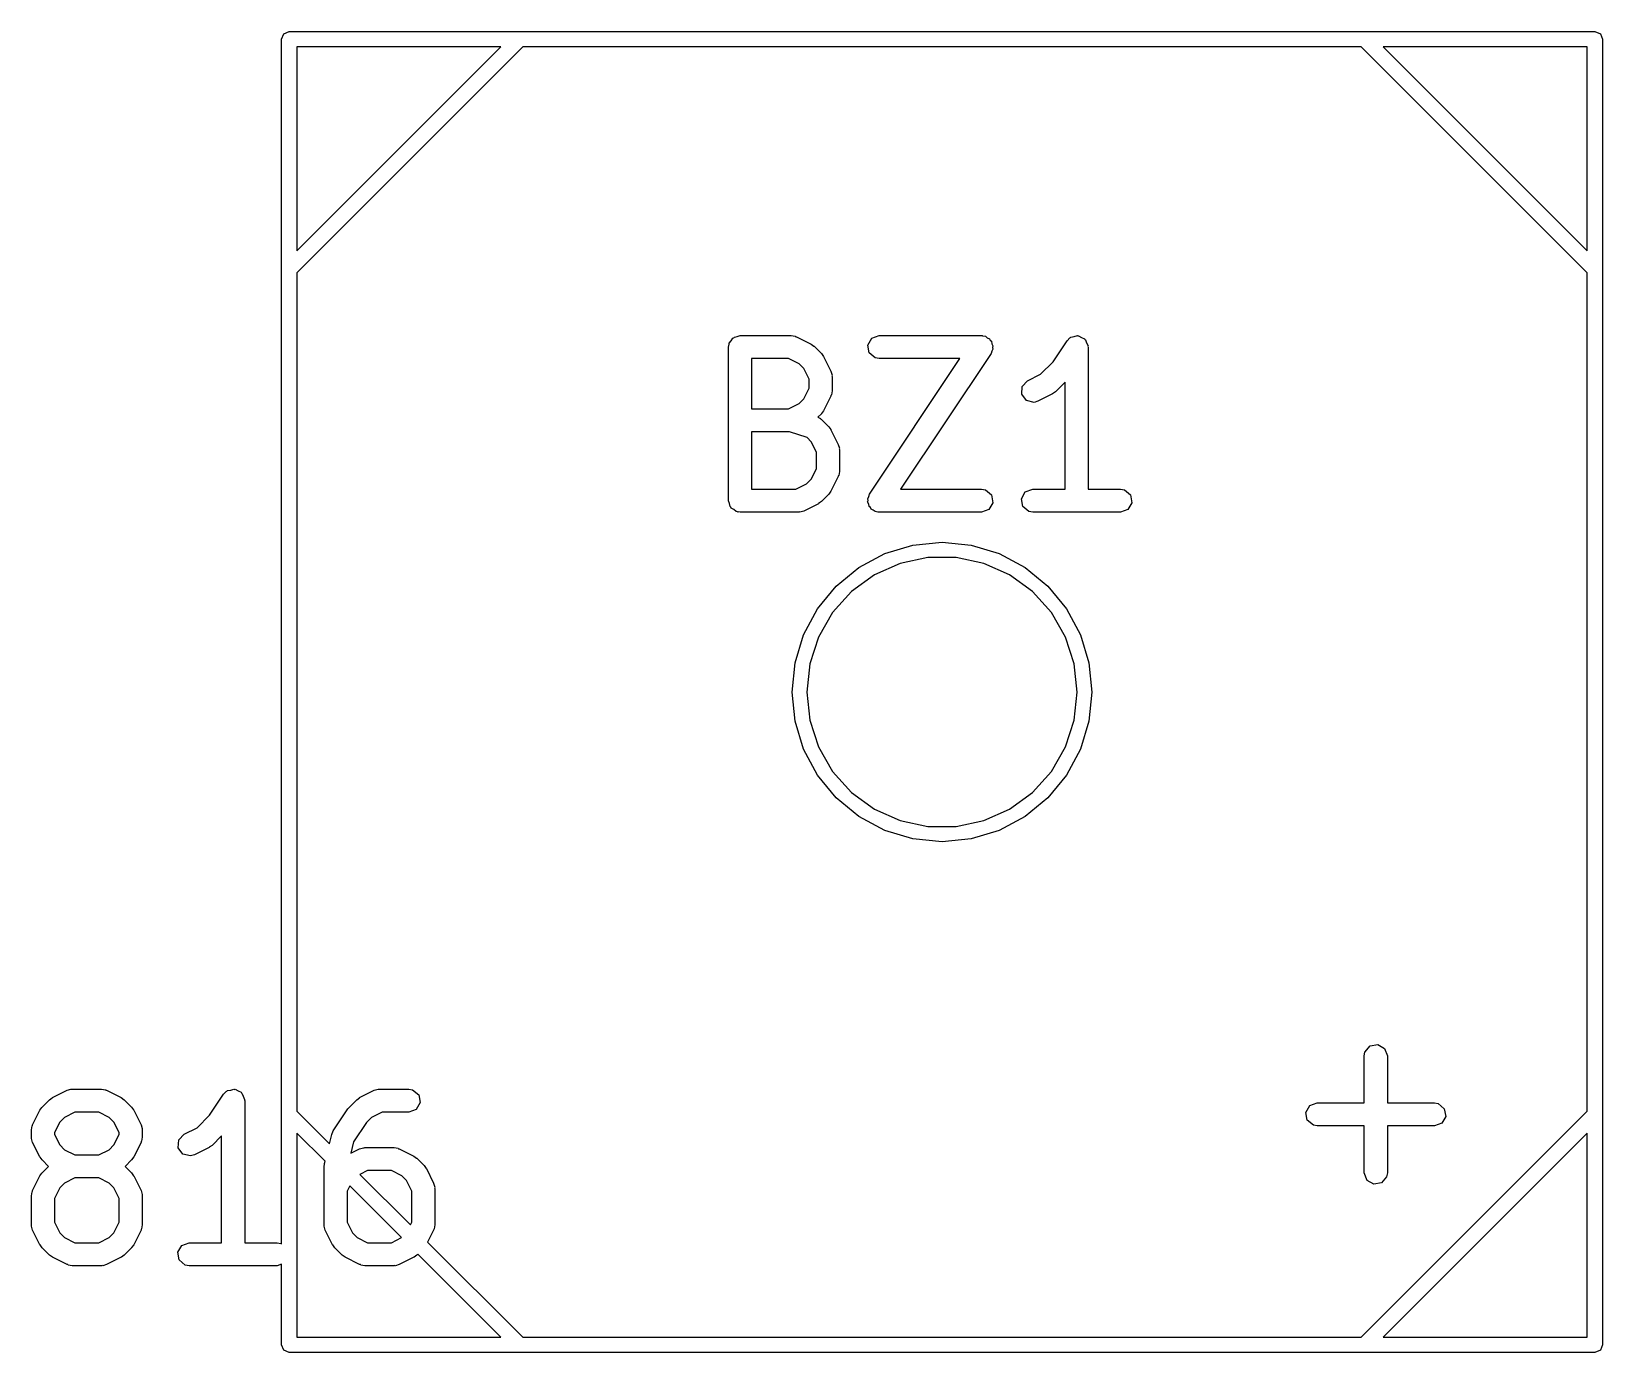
# Model space of a CAD drawing. Extents: x 0.14 to 2.87, y -2.36 to 0.08.
# Drawn here: x 2.3265 to 2.7291, y -1.1606 to -0.822 of the extents above; entities that cross this region are included whole.
import ezdxf

# ---------------------------------------------------------------- set-up
doc = ezdxf.new("R2010")
doc.units = 0
doc.header["$MEASUREMENT"] = 0
doc.layers.add('BLACK', color=7, linetype='CONTINUOUS')

msp = doc.modelspace()

# ---------------------------------------------------------------- linework, layer by layer
at = {"layer": 'BLACK', "linetype": 'CONTINUOUS'}
for p, q in [((2.39055, -0.824016), (2.39113, -0.822624)), ((2.39055, -1.13275), (2.39055, -0.824016)), ((2.39113, -0.822624), (2.39252, -0.822047)), ((2.39252, -0.822047), (2.72717, -0.822047)), ((2.72717, -0.822047), (2.72856, -0.822624)), ((2.72856, -0.822624), (2.72913, -0.824016)), ((2.72913, -0.824016), (2.72913, -1.15866)), ((2.45239, -0.825984), (2.39449, -0.883886)), ((2.39449, -0.825984), (2.39449, -0.878318)), ((2.39449, -0.878318), (2.44682, -0.825984)), ((2.44682, -0.825984), (2.39449, -0.825984)), ((2.66729, -0.825984), (2.45239, -0.825984)), ((2.7252, -0.883886), (2.66729, -0.825984)), ((2.67286, -0.825984), (2.7252, -0.878318)), ((2.7252, -0.825984), (2.67286, -0.825984)), ((2.7252, -0.878318), (2.7252, -0.825984)), ((2.39449, -0.883886), (2.39449, -1.09879)), ((2.7252, -1.09879), (2.7252, -0.883886)), ((2.50526, -0.902319), (2.50532, -0.901936)), ((2.50532, -0.901936), (2.50582, -0.901348)), ((2.50582, -0.901348), (2.5062, -0.900684)), ((2.5062, -0.900684), (2.50645, -0.900593)), ((2.50645, -0.900593), (2.50662, -0.900388)), ((2.50662, -0.900388), (2.50738, -0.900255)), ((2.50738, -0.900255), (2.5081, -0.899993)), ((2.5081, -0.899993), (2.52122, -0.899993)), ((2.52122, -0.899993), (2.52223, -0.900171)), ((2.52223, -0.900171), (2.52237, -0.900284)), ((2.52237, -0.900284), (2.52254, -0.900305)), ((2.52254, -0.900305), (2.52629, -0.902179)), ((2.54081, -0.902433), (2.54182, -0.900684)), ((2.54182, -0.900684), (2.54372, -0.899993)), ((2.54372, -0.899993), (2.56997, -0.899993)), ((2.56997, -0.899993), (2.5701, -0.900016)), ((2.5701, -0.900016), (2.57016, -0.899999)), ((2.57016, -0.899999), (2.57026, -0.900045)), ((2.57026, -0.900045), (2.57098, -0.900171)), ((2.57098, -0.900171), (2.57145, -0.900564)), ((2.57145, -0.900564), (2.57201, -0.900811)), ((2.57201, -0.900811), (2.5722, -0.901194)), ((2.5722, -0.901194), (2.57252, -0.901469)), ((2.57252, -0.901469), (2.57263, -0.902072)), ((2.58829, -0.906689), (2.59188, -0.901308)), ((2.59188, -0.901308), (2.59259, -0.900566)), ((2.59259, -0.900566), (2.59275, -0.900518)), ((2.59275, -0.900518), (2.59286, -0.900388)), ((2.59286, -0.900388), (2.59371, -0.90024)), ((2.59371, -0.90024), (2.59453, -0.899999)), ((2.59453, -0.899999), (2.59468, -0.900067)), ((2.59468, -0.900067), (2.59485, -0.900038)), ((2.59485, -0.900038), (2.59559, -0.900466)), ((2.59559, -0.900466), (2.59638, -0.900811)), ((2.59638, -0.900811), (2.59645, -0.900963)), ((2.59645, -0.900963), (2.5966, -0.901048)), ((2.5966, -0.901048), (2.59689, -0.901853)), ((2.59689, -0.901853), (2.59727, -0.902621)), ((2.50515, -0.902946), (2.50521, -0.902562)), ((2.50515, -0.942316), (2.50515, -0.902946)), ((2.50519, -0.902433), (2.50526, -0.902319)), ((2.50521, -0.902562), (2.50519, -0.902433)), ((2.52053, -0.905898), (2.51105, -0.905898)), ((2.51105, -0.905898), (2.51105, -0.918741)), ((2.52322, -0.907247), (2.52053, -0.905898)), ((2.52629, -0.902179), (2.527, -0.902705)), ((2.527, -0.902705), (2.52706, -0.902732)), ((2.52706, -0.902732), (2.52893, -0.904607)), ((2.52893, -0.904607), (2.52944, -0.90533)), ((2.52944, -0.90533), (2.52949, -0.905375)), ((2.52949, -0.905375), (2.53136, -0.909124)), ((2.54116, -0.904422), (2.54081, -0.902433)), ((2.54271, -0.90572), (2.54116, -0.904422)), ((2.54126, -0.940678), (2.56445, -0.905898)), ((2.54372, -0.905898), (2.54271, -0.90572)), ((2.56445, -0.905898), (2.54372, -0.905898)), ((2.57242, -0.904584), (2.54924, -0.939363)), ((2.57257, -0.903989), (2.57242, -0.904584)), ((2.57287, -0.903458), (2.57257, -0.903989)), ((2.57263, -0.902072), (2.5729, -0.902621)), ((2.5729, -0.902621), (2.5728, -0.903037)), ((2.5728, -0.903037), (2.57287, -0.903458)), ((2.59727, -0.902621), (2.59723, -0.902786)), ((2.59723, -0.902786), (2.59729, -0.902946)), ((2.59729, -0.902946), (2.59729, -0.939363)), ((2.52442, -0.908444), (2.52322, -0.907247)), ((2.52577, -0.911142), (2.52442, -0.908444)), ((2.53136, -0.909124), (2.53165, -0.910107)), ((2.58177, -0.911553), (2.58509, -0.909893)), ((2.58509, -0.909893), (2.58829, -0.906689)), ((2.52442, -0.916195), (2.52577, -0.913497)), ((2.52577, -0.913497), (2.52577, -0.911142)), ((2.53165, -0.910107), (2.53161, -0.910279)), ((2.53161, -0.910279), (2.53167, -0.910445)), ((2.53167, -0.910445), (2.53167, -0.914194)), ((2.58026, -0.915036), (2.58038, -0.91302)), ((2.58038, -0.91302), (2.58177, -0.911553)), ((2.59139, -0.911949), (2.58893, -0.914407)), ((2.59139, -0.939363), (2.59139, -0.911949)), ((2.52053, -0.918741), (2.52322, -0.917392)), ((2.52322, -0.917392), (2.52442, -0.916195)), ((2.53136, -0.915515), (2.52949, -0.919264)), ((2.53138, -0.915339), (2.53136, -0.915515)), ((2.5315, -0.915204), (2.53138, -0.915339)), ((2.53167, -0.914194), (2.5315, -0.915204)), ((2.58146, -0.916658), (2.58026, -0.915036)), ((2.58343, -0.917128), (2.58146, -0.916658)), ((2.58441, -0.916835), (2.58343, -0.917128)), ((2.58816, -0.91496), (2.58441, -0.916835)), ((2.5882, -0.914914), (2.58816, -0.91496)), ((2.58893, -0.914407), (2.5882, -0.914914)), ((2.51105, -0.918741), (2.52053, -0.918741)), ((2.52893, -0.920032), (2.52805, -0.920914)), ((2.52805, -0.920914), (2.52868, -0.921255)), ((2.52868, -0.921255), (2.52877, -0.921406)), ((2.52877, -0.921406), (2.52893, -0.92148)), ((2.52896, -0.919973), (2.52893, -0.920032)), ((2.52893, -0.92148), (2.53081, -0.923355)), ((2.52949, -0.919264), (2.52896, -0.919973)), ((2.52074, -0.924646), (2.51105, -0.924646)), ((2.51105, -0.924646), (2.51105, -0.939363)), ((2.52525, -0.926149), (2.52074, -0.924646)), ((2.53081, -0.923355), (2.53132, -0.924078)), ((2.53132, -0.924078), (2.53136, -0.924122)), ((2.53136, -0.924122), (2.53324, -0.927872)), ((2.52629, -0.927192), (2.52525, -0.926149)), ((2.52764, -0.929889), (2.52629, -0.927192)), ((2.52764, -0.93412), (2.52764, -0.929889)), ((2.53324, -0.927872), (2.53353, -0.928855)), ((2.53353, -0.928855), (2.53349, -0.929026)), ((2.53349, -0.929026), (2.53355, -0.929192)), ((2.53355, -0.929192), (2.53355, -0.934817)), ((2.52629, -0.936817), (2.52764, -0.93412)), ((2.5224, -0.939363), (2.5251, -0.938014)), ((2.5251, -0.938014), (2.52629, -0.936817)), ((2.53324, -0.936137), (2.53136, -0.939887)), ((2.53326, -0.935962), (2.53324, -0.936137)), ((2.53337, -0.935827), (2.53326, -0.935962)), ((2.53355, -0.934817), (2.53337, -0.935827)), ((2.51105, -0.939363), (2.5224, -0.939363)), ((2.53081, -0.940654), (2.52893, -0.942529)), ((2.53084, -0.940596), (2.53081, -0.940654)), ((2.53136, -0.939887), (2.53084, -0.940596)), ((2.54081, -0.941803), (2.54112, -0.941273)), ((2.54089, -0.942224), (2.54081, -0.941803)), ((2.54112, -0.941273), (2.54126, -0.940678)), ((2.54924, -0.939363), (2.56997, -0.939363)), ((2.56997, -0.939363), (2.57098, -0.939541)), ((2.57098, -0.939541), (2.57252, -0.940839)), ((2.57252, -0.940839), (2.57287, -0.942828)), ((2.58018, -0.941803), (2.58119, -0.940054)), ((2.58053, -0.943792), (2.58018, -0.941803)), ((2.58119, -0.940054), (2.58309, -0.939363)), ((2.58309, -0.939363), (2.59139, -0.939363)), ((2.59729, -0.939363), (2.60559, -0.939363)), ((2.60559, -0.939363), (2.6066, -0.939541)), ((2.6066, -0.939541), (2.60814, -0.940839)), ((2.60814, -0.940839), (2.60849, -0.942828)), ((2.50541, -0.943036), (2.50515, -0.942316)), ((2.50554, -0.943792), (2.50541, -0.943036)), ((2.50575, -0.943963), (2.50554, -0.943792)), ((2.50584, -0.944214), (2.50575, -0.943963)), ((2.5065, -0.944597), (2.50584, -0.944214)), ((2.50709, -0.94509), (2.5065, -0.944597)), ((2.50747, -0.945158), (2.50709, -0.94509)), ((2.50759, -0.945224), (2.50747, -0.945158)), ((2.50772, -0.945201), (2.50759, -0.945224)), ((2.5081, -0.945268), (2.50772, -0.945201)), ((2.5231, -0.945268), (2.5081, -0.945268)), ((2.52326, -0.945208), (2.5231, -0.945268)), ((2.52343, -0.945249), (2.52326, -0.945208)), ((2.52442, -0.944957), (2.52343, -0.945249)), ((2.52817, -0.943082), (2.52442, -0.944957)), ((2.52821, -0.943035), (2.52817, -0.943082)), ((2.52893, -0.942529), (2.52821, -0.943035)), ((2.54078, -0.94264), (2.54089, -0.942224)), ((2.54106, -0.943189), (2.54078, -0.94264)), ((2.54116, -0.943792), (2.54106, -0.943189)), ((2.54149, -0.944067), (2.54116, -0.943792)), ((2.54168, -0.944451), (2.54149, -0.944067)), ((2.54224, -0.944697), (2.54168, -0.944451)), ((2.54271, -0.94509), (2.54224, -0.944697)), ((2.54343, -0.945217), (2.54271, -0.94509)), ((2.54353, -0.945262), (2.54343, -0.945217)), ((2.54359, -0.945245), (2.54353, -0.945262)), ((2.54372, -0.945268), (2.54359, -0.945245)), ((2.56997, -0.945268), (2.54372, -0.945268)), ((2.57186, -0.944578), (2.56997, -0.945268)), ((2.57287, -0.942828), (2.57186, -0.944578)), ((2.58208, -0.94509), (2.58053, -0.943792)), ((2.58309, -0.945268), (2.58208, -0.94509)), ((2.60559, -0.945268), (2.58309, -0.945268)), ((2.60748, -0.944578), (2.60559, -0.945268)), ((2.60849, -0.942828), (2.60748, -0.944578)), ((2.54515, -0.955875), (2.55235, -0.95369)), ((2.55235, -0.95369), (2.55984, -0.952953)), ((2.55984, -0.952953), (2.56733, -0.95369)), ((2.56733, -0.95369), (2.57453, -0.955875)), ((2.53852, -0.959422), (2.54515, -0.955875)), ((2.55622, -0.95689), (2.54914, -0.958395)), ((2.56346, -0.95689), (2.55622, -0.95689)), ((2.57055, -0.958395), (2.56346, -0.95689)), ((2.57453, -0.955875), (2.58117, -0.959422)), ((2.5327, -0.964196), (2.53852, -0.959422)), ((2.54252, -0.961341), (2.53666, -0.965597)), ((2.54914, -0.958395), (2.54252, -0.961341)), ((2.57716, -0.961341), (2.57055, -0.958395)), ((2.58302, -0.965597), (2.57716, -0.961341)), ((2.58117, -0.959422), (2.58699, -0.964196)), ((2.52793, -0.970013), (2.5327, -0.964196)), ((2.53666, -0.965597), (2.53182, -0.970979)), ((2.58787, -0.970979), (2.58302, -0.965597)), ((2.58699, -0.964196), (2.59176, -0.970013)), ((2.52438, -0.976649), (2.52793, -0.970013)), ((2.59176, -0.970013), (2.59531, -0.976649)), ((2.53182, -0.970979), (2.5282, -0.97725)), ((2.59149, -0.97725), (2.58787, -0.970979)), ((2.52219, -0.98385), (2.52438, -0.976649)), ((2.5282, -0.97725), (2.52596, -0.984137)), ((2.59372, -0.984137), (2.59149, -0.97725)), ((2.59531, -0.976649), (2.59749, -0.98385)), ((2.52146, -0.991339), (2.52219, -0.98385)), ((2.52596, -0.984137), (2.5252, -0.991339)), ((2.59448, -0.991339), (2.59372, -0.984137)), ((2.59749, -0.98385), (2.59823, -0.991339)), ((2.52219, -0.998827), (2.52146, -0.991339)), ((2.5252, -0.991339), (2.52596, -0.99854)), ((2.59372, -0.99854), (2.59448, -0.991339)), ((2.59823, -0.991339), (2.59749, -0.998827)), ((2.52596, -0.99854), (2.5282, -1.00543)), ((2.59149, -1.00543), (2.59372, -0.99854)), ((2.52438, -1.00603), (2.52219, -0.998827)), ((2.59749, -0.998827), (2.59531, -1.00603)), ((2.52793, -1.01266), (2.52438, -1.00603)), ((2.5282, -1.00543), (2.53182, -1.0117)), ((2.58787, -1.0117), (2.59149, -1.00543)), ((2.59531, -1.00603), (2.59176, -1.01266)), ((2.5327, -1.01848), (2.52793, -1.01266)), ((2.53182, -1.0117), (2.53666, -1.01708)), ((2.58302, -1.01708), (2.58787, -1.0117)), ((2.59176, -1.01266), (2.58699, -1.01848)), ((2.53852, -1.02326), (2.5327, -1.01848)), ((2.53666, -1.01708), (2.54252, -1.02134)), ((2.57716, -1.02134), (2.58302, -1.01708)), ((2.58699, -1.01848), (2.58117, -1.02326)), ((2.54252, -1.02134), (2.54914, -1.02428)), ((2.57055, -1.02428), (2.57716, -1.02134)), ((2.54515, -1.0268), (2.53852, -1.02326)), ((2.54914, -1.02428), (2.55622, -1.02579)), ((2.55622, -1.02579), (2.56346, -1.02579)), ((2.56346, -1.02579), (2.57055, -1.02428)), ((2.58117, -1.02326), (2.57453, -1.0268)), ((2.55235, -1.02899), (2.54515, -1.0268)), ((2.55984, -1.02972), (2.55235, -1.02899)), ((2.56733, -1.02899), (2.55984, -1.02972)), ((2.57453, -1.0268), (2.56733, -1.02899)), ((2.66824, -1.0836), (2.66954, -1.08205)), ((2.66954, -1.08205), (2.67153, -1.0817)), ((2.67153, -1.0817), (2.67328, -1.08271)), ((2.67328, -1.08271), (2.67397, -1.08461)), ((2.66807, -1.08461), (2.66824, -1.0836)), ((2.66807, -1.09665), (2.66807, -1.08461)), ((2.67397, -1.08461), (2.67397, -1.09665)), ((2.33186, -1.09529), (2.33561, -1.09341)), ((2.33561, -1.09341), (2.3366, -1.09312)), ((2.3366, -1.09312), (2.33677, -1.09316)), ((2.33677, -1.09316), (2.33693, -1.0931)), ((2.33693, -1.0931), (2.34443, -1.0931)), ((2.34443, -1.0931), (2.34544, -1.09328)), ((2.34544, -1.09328), (2.34558, -1.09339)), ((2.34558, -1.09339), (2.34575, -1.09341)), ((2.34575, -1.09341), (2.3495, -1.09529)), ((2.37213, -1.0998), (2.37572, -1.09442)), ((2.37572, -1.09442), (2.37643, -1.09368)), ((2.37643, -1.09368), (2.37659, -1.09363)), ((2.37659, -1.09363), (2.3767, -1.0935)), ((2.3767, -1.0935), (2.37755, -1.09335)), ((2.37755, -1.09335), (2.37837, -1.09311)), ((2.37837, -1.09311), (2.37852, -1.09318)), ((2.37852, -1.09318), (2.37869, -1.09315)), ((2.37869, -1.09315), (2.37943, -1.09358)), ((2.37943, -1.09358), (2.38022, -1.09392)), ((2.38022, -1.09392), (2.38029, -1.09407)), ((2.38029, -1.09407), (2.38044, -1.09416)), ((2.38044, -1.09416), (2.38073, -1.09496)), ((2.38073, -1.09496), (2.38111, -1.09573)), ((2.4106, -1.09529), (2.41435, -1.09341)), ((2.41435, -1.09341), (2.41534, -1.09312)), ((2.41534, -1.09312), (2.41551, -1.09316)), ((2.41551, -1.09316), (2.41567, -1.0931)), ((2.41567, -1.0931), (2.42317, -1.0931)), ((2.42317, -1.0931), (2.42418, -1.09328)), ((2.42418, -1.09328), (2.42573, -1.09458)), ((2.42573, -1.09458), (2.42608, -1.09657)), ((2.32679, -1.10223), (2.32867, -1.09848)), ((2.32867, -1.09848), (2.32919, -1.09778)), ((2.32919, -1.09778), (2.32922, -1.09772)), ((2.32922, -1.09772), (2.3311, -1.09584)), ((2.3311, -1.09584), (2.33182, -1.09534)), ((2.33182, -1.09534), (2.33186, -1.09529)), ((2.33763, -1.09901), (2.33493, -1.10036)), ((2.34373, -1.09901), (2.33763, -1.09901)), ((2.34643, -1.10036), (2.34373, -1.09901)), ((2.3495, -1.09529), (2.35021, -1.09582)), ((2.35021, -1.09582), (2.35027, -1.09584)), ((2.35027, -1.09584), (2.35214, -1.09772)), ((2.35214, -1.09772), (2.35265, -1.09844)), ((2.35265, -1.09844), (2.3527, -1.09848)), ((2.3527, -1.09848), (2.35457, -1.10223)), ((2.38111, -1.09573), (2.38107, -1.0959)), ((2.38107, -1.0959), (2.38113, -1.09606)), ((2.38113, -1.09606), (2.38113, -1.13247)), ((2.39449, -1.09879), (2.40283, -1.10713)), ((2.40384, -1.10379), (2.40759, -1.09817)), ((2.40759, -1.09817), (2.4079, -1.09784)), ((2.4079, -1.09784), (2.40796, -1.09772)), ((2.40796, -1.09772), (2.40984, -1.09584)), ((2.40984, -1.09584), (2.41056, -1.09534)), ((2.41056, -1.09534), (2.4106, -1.09529)), ((2.41637, -1.09901), (2.41367, -1.10036)), ((2.42317, -1.09901), (2.41637, -1.09901)), ((2.42507, -1.09832), (2.42317, -1.09901)), ((2.42608, -1.09657), (2.42507, -1.09832)), ((2.65311, -1.09909), (2.65412, -1.09734)), ((2.65346, -1.10108), (2.65311, -1.09909)), ((2.65412, -1.09734), (2.65602, -1.09665)), ((2.65602, -1.09665), (2.66807, -1.09665)), ((2.66729, -1.15669), (2.7252, -1.09879)), ((2.67397, -1.09665), (2.68602, -1.09665)), ((2.68602, -1.09665), (2.68703, -1.09683)), ((2.68703, -1.09683), (2.68857, -1.09813)), ((2.68857, -1.09813), (2.68892, -1.10012)), ((2.32648, -1.10355), (2.32666, -1.10254)), ((2.32666, -1.10254), (2.32677, -1.10241)), ((2.32677, -1.10241), (2.32679, -1.10223)), ((2.33374, -1.10155), (2.33239, -1.10425)), ((2.33493, -1.10036), (2.33374, -1.10155)), ((2.34763, -1.10155), (2.34643, -1.10036)), ((2.34898, -1.10425), (2.34763, -1.10155)), ((2.35457, -1.10223), (2.35486, -1.10322)), ((2.35486, -1.10322), (2.35482, -1.10339)), ((2.36561, -1.10466), (2.36893, -1.103)), ((2.36893, -1.103), (2.37213, -1.0998)), ((2.41234, -1.10169), (2.40904, -1.10664)), ((2.41367, -1.10036), (2.41234, -1.10169)), ((2.65501, -1.10238), (2.65346, -1.10108)), ((2.65602, -1.10256), (2.65501, -1.10238)), ((2.66807, -1.10256), (2.65602, -1.10256)), ((2.66807, -1.1146), (2.66807, -1.10256)), ((2.68602, -1.10256), (2.67397, -1.10256)), ((2.67397, -1.10256), (2.67397, -1.1146)), ((2.68791, -1.10187), (2.68602, -1.10256)), ((2.68892, -1.10012), (2.68791, -1.10187)), ((2.32648, -1.10543), (2.32648, -1.10355)), ((2.32654, -1.1056), (2.32648, -1.10543)), ((2.3265, -1.10577), (2.32654, -1.1056)), ((2.32679, -1.10675), (2.3265, -1.10577)), ((2.32867, -1.1105), (2.32679, -1.10675)), ((2.33239, -1.10425), (2.33239, -1.10473)), ((2.33239, -1.10473), (2.33374, -1.10743)), ((2.34763, -1.10743), (2.34898, -1.10473)), ((2.34898, -1.10473), (2.34898, -1.10425)), ((2.35457, -1.10675), (2.3527, -1.1105)), ((2.35459, -1.10657), (2.35457, -1.10675)), ((2.35471, -1.10644), (2.35459, -1.10657)), ((2.35488, -1.10543), (2.35471, -1.10644)), ((2.35482, -1.10339), (2.35488, -1.10355)), ((2.35488, -1.10355), (2.35488, -1.10543)), ((2.3641, -1.10815), (2.36422, -1.10613)), ((2.36422, -1.10613), (2.36561, -1.10466)), ((2.37522, -1.10506), (2.37277, -1.10752)), ((2.37522, -1.13247), (2.37522, -1.10506)), ((2.40172, -1.11159), (2.39449, -1.10436)), ((2.39449, -1.10436), (2.39449, -1.15669)), ((2.40283, -1.10713), (2.40343, -1.10471)), ((2.40343, -1.10471), (2.40384, -1.10381)), ((2.40384, -1.10381), (2.40384, -1.10379)), ((2.40904, -1.10664), (2.40831, -1.10956)), ((2.7252, -1.10436), (2.67286, -1.15669)), ((2.7252, -1.15669), (2.7252, -1.10436)), ((2.32871, -1.11054), (2.32867, -1.1105)), ((2.32922, -1.11127), (2.32871, -1.11054)), ((2.33088, -1.11293), (2.32922, -1.11127)), ((2.33374, -1.10743), (2.33493, -1.10863)), ((2.33493, -1.10863), (2.33763, -1.10998)), ((2.33763, -1.10998), (2.34373, -1.10998)), ((2.34373, -1.10998), (2.34643, -1.10863)), ((2.34643, -1.10863), (2.34763, -1.10743)), ((2.35214, -1.11127), (2.35048, -1.11293)), ((2.35217, -1.11121), (2.35214, -1.11127)), ((2.3527, -1.1105), (2.35217, -1.11121)), ((2.3653, -1.10977), (2.3641, -1.10815)), ((2.36727, -1.11024), (2.3653, -1.10977)), ((2.36825, -1.10995), (2.36727, -1.11024)), ((2.372, -1.10807), (2.36825, -1.10995)), ((2.37204, -1.10802), (2.372, -1.10807)), ((2.37277, -1.10752), (2.37204, -1.10802)), ((2.40831, -1.10956), (2.4106, -1.10841)), ((2.4106, -1.10841), (2.41159, -1.10812)), ((2.41159, -1.10812), (2.41176, -1.10816)), ((2.41176, -1.10816), (2.41192, -1.1081)), ((2.41192, -1.1081), (2.41942, -1.1081)), ((2.41942, -1.1081), (2.42043, -1.10828)), ((2.42043, -1.10828), (2.42057, -1.10839)), ((2.42057, -1.10839), (2.42074, -1.10841)), ((2.42074, -1.10841), (2.42449, -1.11029)), ((2.42449, -1.11029), (2.4252, -1.11081)), ((2.4252, -1.11081), (2.42526, -1.11084)), ((2.42526, -1.11084), (2.42713, -1.11272)), ((2.32867, -1.11536), (2.32919, -1.11465)), ((2.32919, -1.11465), (2.32922, -1.11459)), ((2.32922, -1.11459), (2.33088, -1.11293)), ((2.35048, -1.11293), (2.35214, -1.11459)), ((2.35214, -1.11459), (2.35265, -1.11531)), ((2.35265, -1.11531), (2.3527, -1.11536)), ((2.40147, -1.11293), (2.40157, -1.11235)), ((2.40147, -1.12793), (2.40147, -1.11293)), ((2.40156, -1.11221), (2.40172, -1.11159)), ((2.40157, -1.11235), (2.40156, -1.11221)), ((2.41262, -1.11401), (2.41068, -1.11498)), ((2.41068, -1.11498), (2.42362, -1.12792)), ((2.41873, -1.11401), (2.41262, -1.11401)), ((2.42142, -1.11536), (2.41873, -1.11401)), ((2.42713, -1.11272), (2.42764, -1.11344)), ((2.42764, -1.11344), (2.42769, -1.11348)), ((2.42769, -1.11348), (2.42956, -1.11723)), ((2.66876, -1.1165), (2.66807, -1.1146)), ((2.67397, -1.1146), (2.67379, -1.11561)), ((2.32666, -1.11942), (2.32677, -1.11928)), ((2.32677, -1.11928), (2.32679, -1.11911)), ((2.32679, -1.11911), (2.32867, -1.11536)), ((2.33374, -1.11843), (2.33239, -1.12112)), ((2.33493, -1.11723), (2.33374, -1.11843)), ((2.33763, -1.11588), (2.33493, -1.11723)), ((2.34373, -1.11588), (2.33763, -1.11588)), ((2.34643, -1.11723), (2.34373, -1.11588)), ((2.34763, -1.11843), (2.34643, -1.11723)), ((2.34898, -1.12112), (2.34763, -1.11843)), ((2.3527, -1.11536), (2.35457, -1.11911)), ((2.35457, -1.11911), (2.35486, -1.12009)), ((2.40804, -1.11792), (2.40738, -1.11925)), ((2.40738, -1.11925), (2.40738, -1.12723)), ((2.42131, -1.13118), (2.40804, -1.11792)), ((2.42262, -1.11655), (2.42142, -1.11536)), ((2.42397, -1.11925), (2.42262, -1.11655)), ((2.42397, -1.12723), (2.42397, -1.11925)), ((2.42956, -1.11723), (2.42985, -1.11822)), ((2.42985, -1.11822), (2.42981, -1.11839)), ((2.42981, -1.11839), (2.42987, -1.11855)), ((2.42987, -1.11855), (2.42987, -1.12793)), ((2.67051, -1.11751), (2.66876, -1.1165)), ((2.67249, -1.11716), (2.67051, -1.11751)), ((2.67379, -1.11561), (2.67249, -1.11716)), ((2.32648, -1.12043), (2.32666, -1.11942)), ((2.32648, -1.12793), (2.32648, -1.12043)), ((2.33239, -1.12112), (2.33239, -1.12723)), ((2.34898, -1.12723), (2.34898, -1.12112)), ((2.35486, -1.12009), (2.35482, -1.12026)), ((2.35482, -1.12026), (2.35488, -1.12043)), ((2.35488, -1.12043), (2.35488, -1.12793)), ((2.33239, -1.12723), (2.33374, -1.12993)), ((2.34763, -1.12993), (2.34898, -1.12723)), ((2.40738, -1.12723), (2.40873, -1.12993)), ((2.42362, -1.12792), (2.42397, -1.12723)), ((2.32654, -1.12809), (2.32648, -1.12793)), ((2.3265, -1.12826), (2.32654, -1.12809)), ((2.32679, -1.12925), (2.3265, -1.12826)), ((2.32867, -1.133), (2.32679, -1.12925)), ((2.33374, -1.12993), (2.33493, -1.13112)), ((2.33493, -1.13112), (2.33763, -1.13247)), ((2.34373, -1.13247), (2.34643, -1.13112)), ((2.34643, -1.13112), (2.34763, -1.12993)), ((2.35457, -1.12925), (2.3527, -1.133)), ((2.35459, -1.12907), (2.35457, -1.12925)), ((2.35471, -1.12894), (2.35459, -1.12907)), ((2.35488, -1.12793), (2.35471, -1.12894)), ((2.40153, -1.12809), (2.40147, -1.12793)), ((2.40149, -1.12826), (2.40153, -1.12809)), ((2.40178, -1.12925), (2.40149, -1.12826)), ((2.40366, -1.133), (2.40178, -1.12925)), ((2.40873, -1.12993), (2.40992, -1.13112)), ((2.40992, -1.13112), (2.41262, -1.13247)), ((2.41873, -1.13247), (2.42131, -1.13118)), ((2.42956, -1.12925), (2.42802, -1.13233)), ((2.42958, -1.12907), (2.42956, -1.12925)), ((2.4297, -1.12894), (2.42958, -1.12907)), ((2.42987, -1.12793), (2.4297, -1.12894)), ((2.32871, -1.13304), (2.32867, -1.133)), ((2.32922, -1.13376), (2.32871, -1.13304)), ((2.3311, -1.13564), (2.32922, -1.13376)), ((2.33763, -1.13247), (2.34373, -1.13247)), ((2.35214, -1.13376), (2.35027, -1.13564)), ((2.35217, -1.13371), (2.35214, -1.13376)), ((2.3527, -1.133), (2.35217, -1.13371)), ((2.36402, -1.13491), (2.36503, -1.13316)), ((2.36437, -1.1369), (2.36402, -1.13491)), ((2.36503, -1.13316), (2.36693, -1.13247)), ((2.36693, -1.13247), (2.37522, -1.13247)), ((2.38113, -1.13247), (2.38943, -1.13247)), ((2.38943, -1.13247), (2.39044, -1.13265)), ((2.39044, -1.13265), (2.39055, -1.13275)), ((2.4037, -1.13304), (2.40366, -1.133)), ((2.40421, -1.13376), (2.4037, -1.13304)), ((2.40609, -1.13564), (2.40421, -1.13376)), ((2.41262, -1.13247), (2.41873, -1.13247)), ((2.42551, -1.13538), (2.42526, -1.13564)), ((2.44682, -1.15669), (2.42551, -1.13538)), ((2.42802, -1.13233), (2.45239, -1.15669)), ((2.33115, -1.13567), (2.3311, -1.13564)), ((2.33186, -1.13619), (2.33115, -1.13567)), ((2.33561, -1.13807), (2.33186, -1.13619)), ((2.33579, -1.13809), (2.33561, -1.13807)), ((2.33592, -1.1382), (2.33579, -1.13809)), ((2.33693, -1.13838), (2.33592, -1.1382)), ((2.34443, -1.13838), (2.33693, -1.13838)), ((2.3446, -1.13832), (2.34443, -1.13838)), ((2.34477, -1.13836), (2.3446, -1.13832)), ((2.34575, -1.13807), (2.34477, -1.13836)), ((2.3495, -1.13619), (2.34575, -1.13807)), ((2.34955, -1.13615), (2.3495, -1.13619)), ((2.35027, -1.13564), (2.34955, -1.13615)), ((2.36592, -1.1382), (2.36437, -1.1369)), ((2.36693, -1.13838), (2.36592, -1.1382)), ((2.38943, -1.13838), (2.36693, -1.13838)), ((2.39055, -1.13797), (2.38943, -1.13838)), ((2.39055, -1.15866), (2.39055, -1.13797)), ((2.40614, -1.13567), (2.40609, -1.13564)), ((2.40685, -1.13619), (2.40614, -1.13567)), ((2.4106, -1.13807), (2.40685, -1.13619)), ((2.41078, -1.13809), (2.4106, -1.13807)), ((2.41091, -1.1382), (2.41078, -1.13809)), ((2.41192, -1.13838), (2.41091, -1.1382)), ((2.41942, -1.13838), (2.41192, -1.13838)), ((2.41959, -1.13832), (2.41942, -1.13838)), ((2.41976, -1.13836), (2.41959, -1.13832)), ((2.42074, -1.13807), (2.41976, -1.13836)), ((2.42449, -1.13619), (2.42074, -1.13807)), ((2.42454, -1.13615), (2.42449, -1.13619)), ((2.42526, -1.13564), (2.42454, -1.13615)), ((2.39113, -1.16005), (2.39055, -1.15866)), ((2.39449, -1.15669), (2.44682, -1.15669)), ((2.45239, -1.15669), (2.66729, -1.15669)), ((2.67286, -1.15669), (2.7252, -1.15669)), ((2.72913, -1.15866), (2.72856, -1.16005)), ((2.39252, -1.16063), (2.39113, -1.16005)), ((2.66811, -1.16063), (2.39252, -1.16063)), ((2.72717, -1.16063), (2.66811, -1.16063)), ((2.72856, -1.16005), (2.72717, -1.16063))]:
    msp.add_line(p, q, dxfattribs=at)

doc.saveas('drawing.dxf')
